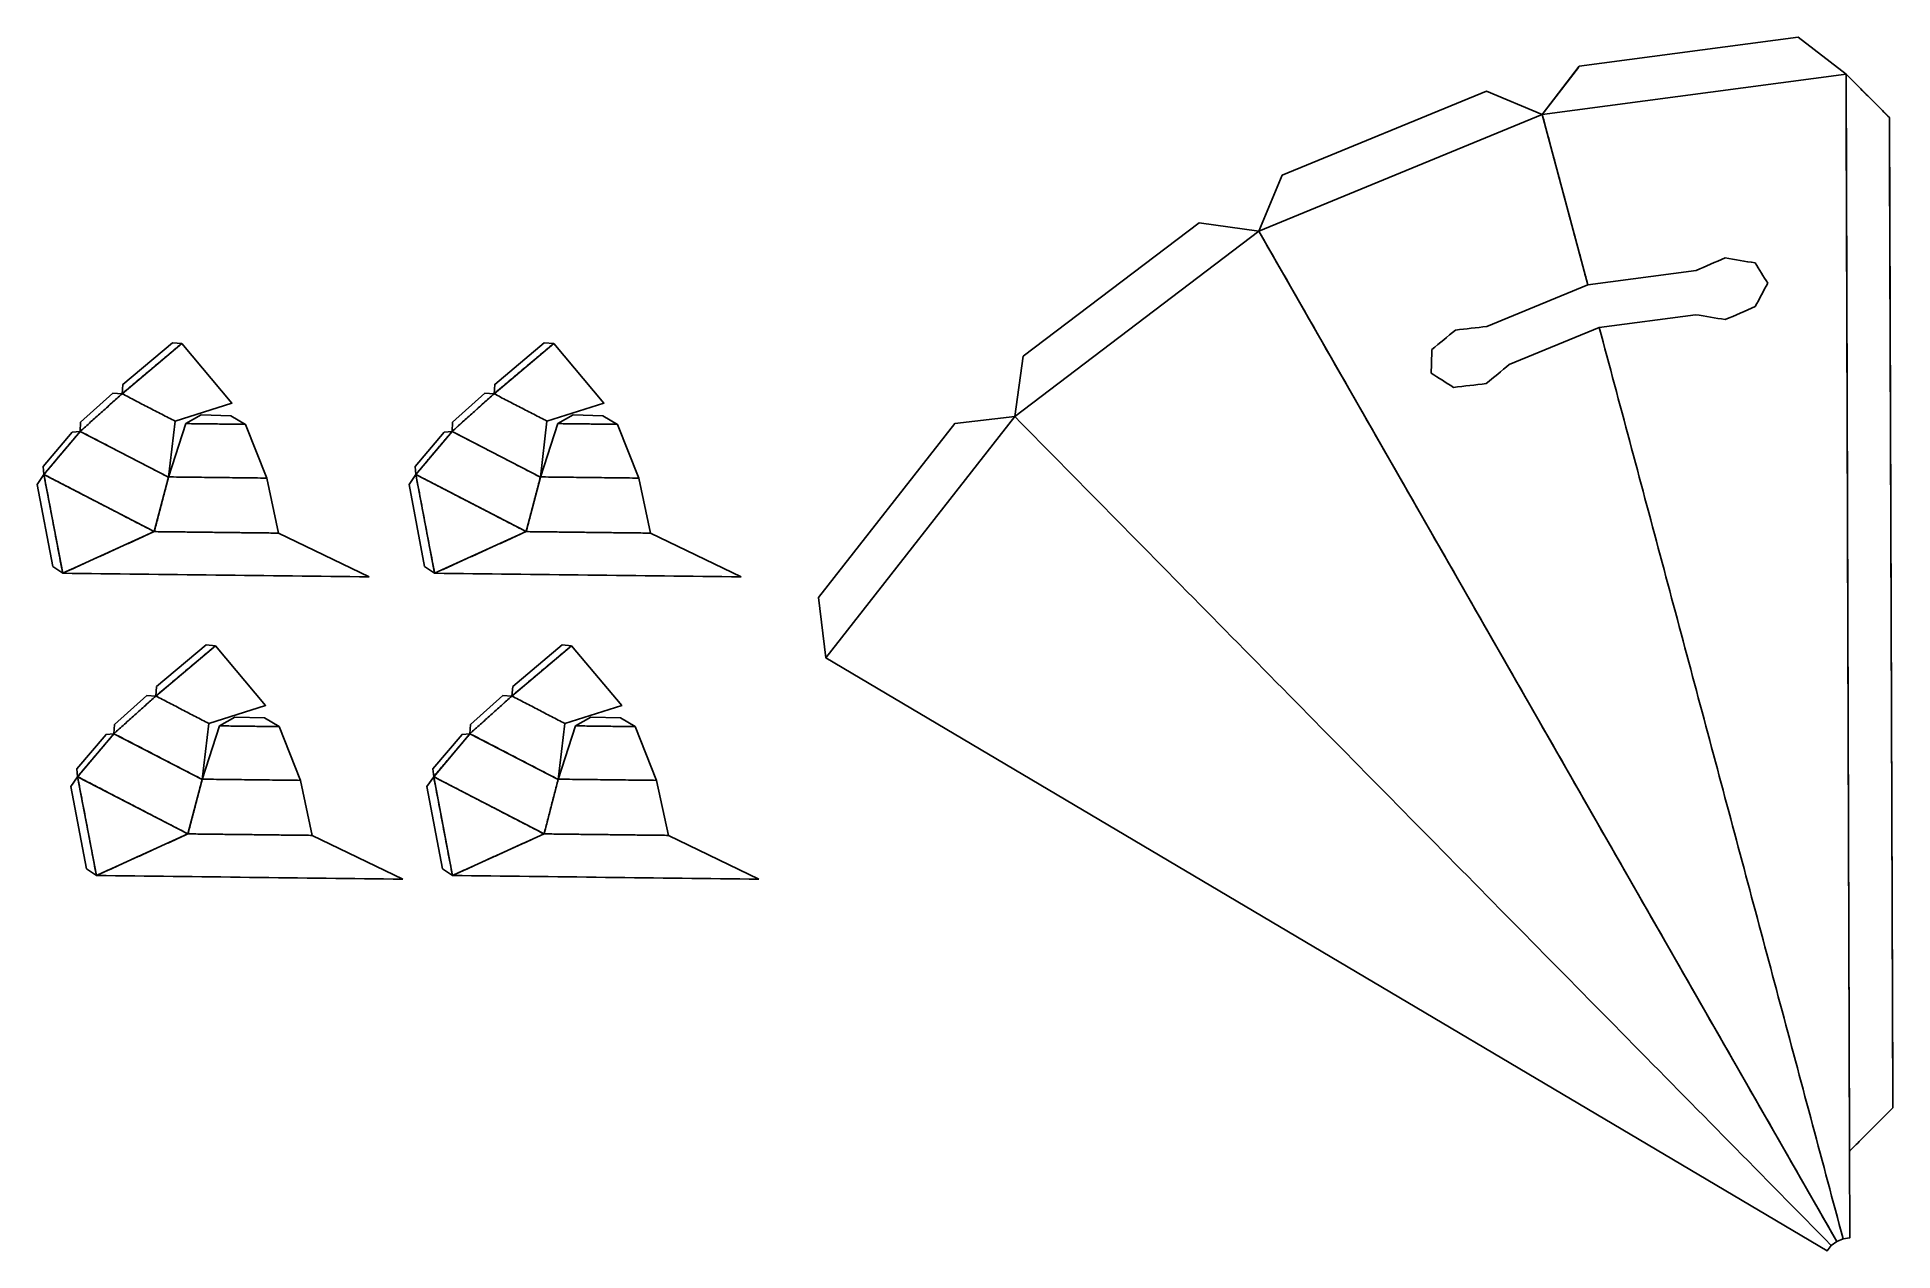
# Model space of a CAD drawing. Header units: millimetres. Extents: x -137 to 292, y -156 to 124.
import ezdxf

# ---------------------------------------------------------------- set-up
doc = ezdxf.new("R2010")
doc.units = ezdxf.units.MM
doc.layers.add('Default - Copy - Copy - Copy - Copy', color=3, linetype='Continuous', true_color=0x0bff00)
doc.layers.add('Default - Copy - Copy - Copy - Copy - Copy', color=1, linetype='Continuous', true_color=0xf60011)

msp = doc.modelspace()

# ---------------------------------------------------------------- linework, layer by layer
at = {"layer": 'Default - Copy - Copy - Copy - Copy'}
for p, q in [((210.73, 105.98), (280.82, 115.32)), ((210.73, 105.98), (280.82, 115.32)), ((210.73, 105.98), (280.82, 115.32)), ((210.73, 105.98), (280.82, 115.32)), ((145.35, 79.05), (210.73, 105.98)), ((145.35, 79.05), (210.73, 105.98)), ((145.35, 79.05), (210.73, 105.98)), ((145.35, 79.05), (210.73, 105.98)), ((89.01, 36.32), (145.35, 79.05)), ((89.01, 36.32), (145.35, 79.05)), ((89.01, 36.32), (145.35, 79.05)), ((89.01, 36.32), (145.35, 79.05)), ((45.45, -19.38), (89.01, 36.32)), ((45.45, -19.38), (89.01, 36.32)), ((45.45, -19.38), (89.01, 36.32)), ((45.45, -19.38), (89.01, 36.32))]:
    msp.add_line(p, q, dxfattribs=at)
for points in [[(45.45, -19.38), (89.01, 36.32), (145.35, 79.05), (210.73, 105.98), (280.82, 115.32)], [(210.73, 105.98), (280.82, 115.32), (281.64, -133.14)], [(210.73, 105.98), (280.82, 115.32), (281.64, -133.14)], [(210.73, 105.98), (280.82, 115.32), (281.64, -133.14)], [(210.73, 105.98), (280.82, 115.32), (281.64, -133.14)], [(278.68, -153.95), (145.35, 79.05), (210.73, 105.98), (221.25, 66.68)], [(278.68, -153.95), (145.35, 79.05), (210.73, 105.98), (221.25, 66.68)], [(278.68, -153.95), (145.35, 79.05), (210.73, 105.98), (221.25, 66.68)], [(278.68, -153.95), (145.35, 79.05), (210.73, 105.98), (221.25, 66.68)], [(45.45, -19.38), (89.01, 36.32), (145.35, 79.05)], [(45.45, -19.38), (89.01, 36.32), (145.35, 79.05)], [(45.45, -19.38), (89.01, 36.32), (145.35, 79.05)], [(45.45, -19.38), (89.01, 36.32), (145.35, 79.05)], [(-135.02, 22.96), (-109.56, 9.77), (-130.69, 0.17), (-135.02, 22.96), (-126.65, 32.89), (-116.98, 41.58), (-103.22, 53.17)], [(-135.02, 22.96), (-109.56, 9.77), (-130.69, 0.17), (-135.02, 22.96), (-126.65, 32.89), (-116.98, 41.58), (-103.22, 53.17)], [(-49.2, 22.96), (-23.73, 9.77), (-44.86, 0.17), (-49.2, 22.96), (-40.83, 32.89), (-31.15, 41.58), (-17.39, 53.17)], [(-49.2, 22.96), (-23.73, 9.77), (-44.86, 0.17), (-49.2, 22.96), (-40.83, 32.89), (-31.15, 41.58), (-17.39, 53.17)], [(-126.65, 32.89), (-106.28, 22.33), (-109.56, 9.77), (-80.87, 9.43)], [(-126.65, 32.89), (-106.28, 22.33), (-109.56, 9.77), (-80.87, 9.43)], [(-40.83, 32.89), (-20.45, 22.33), (-23.73, 9.77), (4.95, 9.43)], [(-40.83, 32.89), (-20.45, 22.33), (-23.73, 9.77), (4.95, 9.43)], [(-127.24, -46.76), (-101.77, -59.96), (-122.9, -69.56), (-127.24, -46.76), (-118.87, -36.84), (-109.19, -28.15), (-95.43, -16.56)], [(-127.24, -46.76), (-101.77, -59.96), (-122.9, -69.56), (-127.24, -46.76), (-118.87, -36.84), (-109.19, -28.15), (-95.43, -16.56)], [(-45.08, -46.76), (-19.62, -59.96), (-40.75, -69.56), (-45.08, -46.76), (-36.71, -36.84), (-27.04, -28.15), (-13.28, -16.56)], [(-45.08, -46.76), (-19.62, -59.96), (-40.75, -69.56), (-45.08, -46.76), (-36.71, -36.84), (-27.04, -28.15), (-13.28, -16.56)], [(-118.87, -36.84), (-98.49, -47.4), (-101.77, -59.96), (-73.09, -60.3)], [(-118.87, -36.84), (-98.49, -47.4), (-101.77, -59.96), (-73.09, -60.3)], [(-36.71, -36.84), (-16.34, -47.4), (-19.62, -59.96), (9.07, -60.3)], [(-36.71, -36.84), (-16.34, -47.4), (-19.62, -59.96), (9.07, -60.3)]]:
    msp.add_lwpolyline(points, dxfattribs=at)
for points in [[(280.82, 115.32), (281.64, -133.14)], [(280.82, 115.32), (281.64, -133.14)], [(280.82, 115.32), (281.64, -133.14)], [(281.64, -133.14), (280.82, 115.32)], [(280.82, 115.32), (281.64, -133.14)], [(280.82, 115.32), (281.64, -133.14)], [(210.73, 105.98), (221.25, 66.68)], [(210.73, 105.98), (221.25, 66.68)], [(210.73, 105.98), (221.25, 66.68)], [(210.73, 105.98), (221.25, 66.68)], [(278.68, -153.95), (145.35, 79.05)], [(278.68, -153.95), (145.35, 79.05)], [(278.68, -153.95), (145.35, 79.05)], [(278.68, -153.95), (145.35, 79.05)], [(223.88, 56.86), (280.14, -153.35)], [(223.88, 56.86), (280.14, -153.35)], [(223.88, 56.86), (280.14, -153.35)], [(223.88, 56.86), (280.14, -153.35)], [(-103.22, 53.17), (-116.98, 41.58)], [(-17.39, 53.17), (-31.15, 41.58)], [(-126.65, 32.89), (-116.98, 41.58)], [(-116.98, 41.58), (-104.75, 35.25)], [(-40.83, 32.89), (-31.15, 41.58)], [(-31.15, 41.58), (-18.93, 35.25)], [(-102.28, 34.69), (-88.51, 34.52)], [(-16.46, 34.69), (-2.69, 34.52)], [(89.01, 36.32), (277.42, -154.9)], [(89.01, 36.32), (277.42, -154.9)], [(89.01, 36.32), (277.42, -154.9)], [(89.01, 36.32), (277.42, -154.9)], [(-135.02, 22.96), (-126.65, 32.89)], [(-126.65, 32.89), (-106.28, 22.33)], [(-49.2, 22.96), (-40.83, 32.89)], [(-40.83, 32.89), (-20.45, 22.33)], [(-130.69, 0.17), (-135.02, 22.96)], [(-135.02, 22.96), (-109.56, 9.77)], [(-109.56, 9.77), (-106.28, 22.33)], [(-106.54, 22.39), (-83.59, 22.12)], [(-44.86, 0.17), (-49.2, 22.96)], [(-49.2, 22.96), (-23.73, 9.77)], [(-23.73, 9.77), (-20.45, 22.33)], [(-20.71, 22.39), (2.23, 22.12)], [(-109.56, 9.77), (-130.69, 0.17)], [(-109.56, 9.77), (-80.87, 9.43)], [(-23.73, 9.77), (-44.86, 0.17)], [(-23.73, 9.77), (4.95, 9.43)], [(-95.43, -16.56), (-109.19, -28.15)], [(-13.28, -16.56), (-27.04, -28.15)], [(-118.87, -36.84), (-109.19, -28.15)], [(-109.19, -28.15), (-96.97, -34.48)], [(-36.71, -36.84), (-27.04, -28.15)], [(-27.04, -28.15), (-14.81, -34.48)], [(-127.24, -46.76), (-118.87, -36.84)], [(-118.87, -36.84), (-98.49, -47.4)], [(-94.5, -35.04), (-80.73, -35.21)], [(-45.08, -46.76), (-36.71, -36.84)], [(-36.71, -36.84), (-16.34, -47.4)], [(-12.34, -35.04), (1.43, -35.21)], [(-122.9, -69.56), (-127.24, -46.76)], [(-127.24, -46.76), (-101.77, -59.96)], [(-40.75, -69.56), (-45.08, -46.76)], [(-45.08, -46.76), (-19.62, -59.96)], [(-101.77, -59.96), (-98.49, -47.4)], [(-98.75, -47.33), (-75.81, -47.61)], [(-19.62, -59.96), (-16.34, -47.4)], [(-16.6, -47.33), (6.35, -47.61)], [(-101.77, -59.96), (-122.9, -69.56)], [(-101.77, -59.96), (-73.09, -60.3)], [(-19.62, -59.96), (-40.75, -69.56)], [(-19.62, -59.96), (9.07, -60.3)]]:
    msp.add_open_spline(points, degree=1, dxfattribs=at)
at = {"layer": 'Default - Copy - Copy - Copy - Copy - Copy'}
msp.add_line((280.82, 115.32), (269.78, 123.84), dxfattribs=at)
for points in [[(269.78, 123.84), (280.82, 115.32), (290.82, 105.32), (291.64, -123.14), (281.64, -133.14), (281.71, -153.14), (280.14, -153.35), (278.68, -153.95), (277.42, -154.9), (276.45, -156.15), (45.45, -19.38), (43.75, -5.46), (75.15, 34.7), (89.01, 36.32), (90.92, 50.21), (131.54, 81.02), (145.35, 79.05), (150.74, 91.99), (197.88, 111.41), (210.73, 105.98), (219.25, 117.11), (269.78, 123.84), (280.82, 115.32)], [(210.73, 105.98), (219.06, 116.87)], [(246.22, 70.01), (221.25, 66.68), (197.96, 57.09)], [(203.13, 48.32), (223.88, 56.86), (246.12, 59.82)], [(-130.69, 0.17), (-132.98, 1.73), (-136.59, 20.67), (-135.02, 22.96), (-135.18, 24.78), (-128.47, 32.73), (-126.65, 32.89), (-126.54, 34.99), (-119.08, 41.69), (-116.98, 41.58), (-116.79, 43.74), (-105.37, 53.35), (-103.22, 53.17), (-91.63, 39.41), (-104.75, 35.25), (-106.28, 22.33), (-102.28, 34.69), (-98.72, 36.69), (-91.89, 36.52), (-88.51, 34.52), (-83.59, 22.12), (-80.87, 9.43), (-59.98, -0.67)], [(-44.86, 0.17), (-47.16, 1.73), (-50.76, 20.67), (-49.2, 22.96), (-49.35, 24.78), (-42.65, 32.73), (-40.83, 32.89), (-40.72, 34.99), (-33.25, 41.69), (-31.15, 41.58), (-30.97, 43.74), (-19.55, 53.35), (-17.39, 53.17), (-5.81, 39.41), (-18.93, 35.25), (-20.45, 22.33), (-16.46, 34.69), (-12.9, 36.69), (-6.06, 36.52), (-2.69, 34.52), (2.23, 22.12), (4.95, 9.43), (25.84, -0.67)], [(-122.9, -69.56), (-125.2, -68), (-128.8, -49.06), (-127.24, -46.76), (-127.39, -44.95), (-120.68, -37), (-118.87, -36.84), (-118.76, -34.74), (-111.29, -28.04), (-109.19, -28.15), (-109.01, -25.99), (-97.59, -16.37), (-95.43, -16.56), (-83.85, -30.32), (-96.97, -34.48), (-98.49, -47.4), (-94.5, -35.04), (-90.94, -33.04), (-84.1, -33.21), (-80.73, -35.21), (-75.81, -47.61), (-73.09, -60.3), (-52.2, -70.4)], [(-40.75, -69.56), (-43.04, -68), (-46.65, -49.06), (-45.08, -46.76), (-45.24, -44.95), (-38.53, -37), (-36.71, -36.84), (-36.6, -34.74), (-29.14, -28.04), (-27.04, -28.15), (-26.85, -25.99), (-15.43, -16.37), (-13.28, -16.56), (-1.69, -30.32), (-14.81, -34.48), (-16.34, -47.4), (-12.34, -35.04), (-8.78, -33.04), (-1.95, -33.21), (1.43, -35.21), (6.35, -47.61), (9.07, -60.3), (29.96, -70.4)]]:
    msp.add_lwpolyline(points, dxfattribs=at)
for points, degree in [([(280.82, 115.32), (290.82, 105.32)], 1), ([(290.82, 105.32), (291.64, -123.14)], 1), ([(252.91, 72.91), (250.68, 71.95), (248.45, 70.98), (246.22, 70.01)], 3), ([(259.86, 71.75), (257.54, 72.14), (255.23, 72.53), (252.91, 72.91)], 3), ([(262.75, 67.1), (261.79, 68.65), (260.82, 70.2), (259.86, 71.75)], 3), ([(259.89, 61.69), (260.85, 63.49), (261.8, 65.3), (262.75, 67.1)], 3), ([(252.96, 58.68), (255.27, 59.68), (257.58, 60.68), (259.89, 61.69)], 3), ([(190.71, 56.26), (188.89, 54.77), (187.08, 53.28), (185.27, 51.79)], 3), ([(197.96, 57.09), (195.54, 56.81), (193.12, 56.54), (190.71, 56.26)], 3), ([(246.12, 59.82), (248.4, 59.44), (250.68, 59.06), (252.96, 58.68)], 3), ([(185.27, 51.79), (185.21, 49.96), (185.15, 48.14), (185.09, 46.32)], 3), ([(197.78, 43.91), (199.56, 45.38), (201.35, 46.85), (203.13, 48.32)], 3), ([(185.09, 46.32), (186.82, 45.23), (188.54, 44.14), (190.27, 43.05)], 3), ([(190.27, 43.05), (192.77, 43.34), (195.27, 43.62), (197.78, 43.91)], 3), ([(-59.98, -0.67), (-83.55, -0.39), (-107.12, -0.11), (-130.69, 0.17)], 3), ([(25.84, -0.67), (2.27, -0.39), (-21.29, -0.11), (-44.86, 0.17)], 3), ([(-52.2, -70.4), (-75.77, -70.12), (-99.33, -69.84), (-122.9, -69.56)], 3), ([(29.96, -70.4), (6.39, -70.12), (-17.18, -69.84), (-40.75, -69.56)], 3), ([(291.64, -123.14), (281.64, -133.14)], 1)]:
    msp.add_open_spline(points, degree=degree, dxfattribs=at)
msp.add_point((281.64, -133.14), dxfattribs=at)
msp.add_point((281.64, -133.14), dxfattribs=at)

doc.saveas('drawing.dxf')
